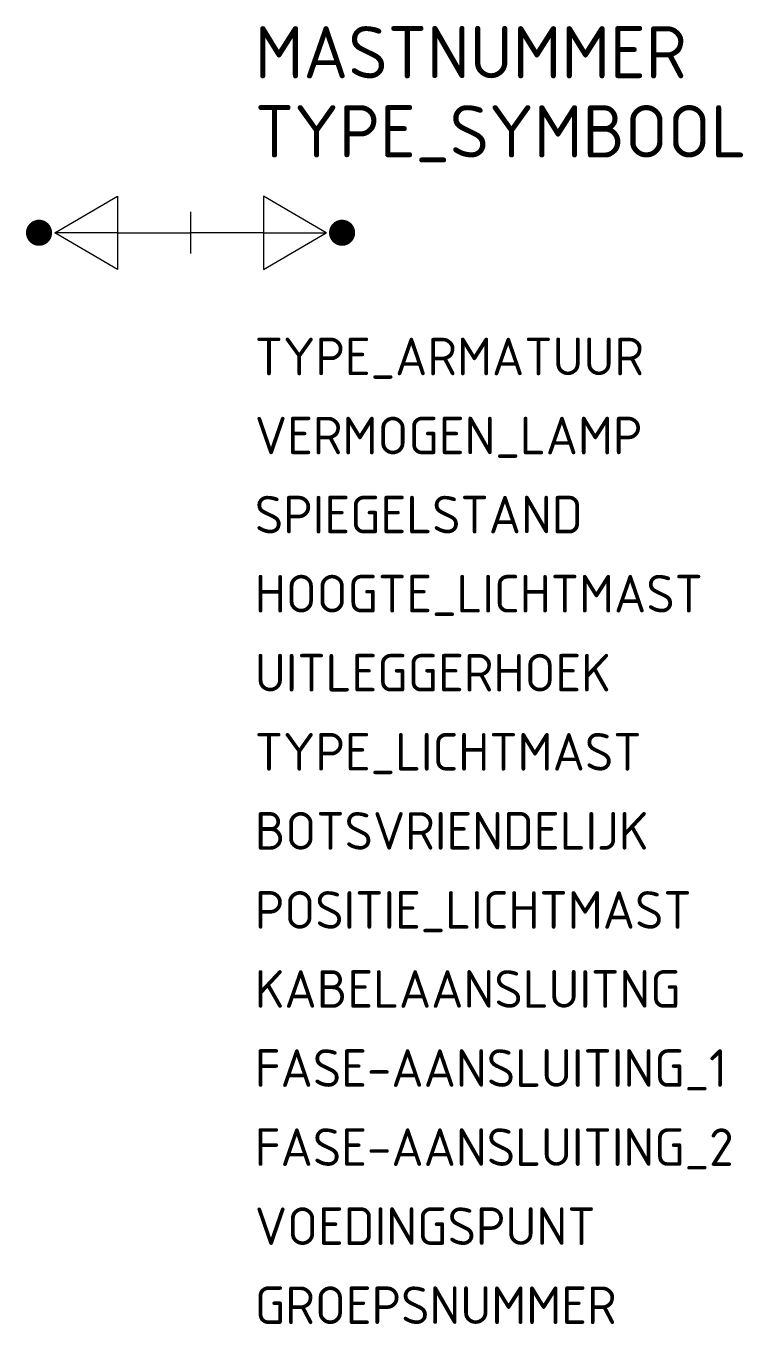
# Model space of a CAD drawing. Extents: x -7.9 to 26.4, y -52.2 to 9.9.
import ezdxf

# ---------------------------------------------------------------- set-up
doc = ezdxf.new("R2010")
doc.units = 0
doc.layers.add('N-WE-KL-ET_LS_OV_ARMATUUR-T18', color=1, linetype='Continuous', lineweight=25)
doc.layers.add('N-WE-KL-ET_LS_OV_ARMATUUR-T25', color=2, linetype='Continuous')
doc.styles.add('NLCS-ISO', font='NLCS-ISO.ttf')

msp = doc.modelspace()

# ---------------------------------------------------------------- linework, layer by layer
at = {"flags": 128}
for points in [[(-3.493, -1.757), (-6.493, 0), (-3.493, 1.757)], [(-3.493, 1.757), (-3.493, -1.757)], [(3.493, -1.757), (6.493, 0), (3.493, 1.757)], [(3.493, 1.757), (3.493, -1.757)], [(0, 1), (0, -1)], [(-3.493, 0), (-6.5, 0)], [(-3.493, 0), (0, 0)], [(3.493, 0), (0, 0)], [(3.493, 0), (6.5, 0)]]:
    msp.add_lwpolyline(points, dxfattribs=at)
at = {"const_width": 0.625, "flags": 128}
for points in [[(-6.938, 0, -1), (-7.562, 0, -1)], [(6.938, 0, 1), (7.562, 0, 1)]]:
    msp.add_lwpolyline(points, format="xyb", close=True, dxfattribs=at)

# ---------------------------------------------------------------- texts
at = {"layer": 'N-WE-KL-ET_LS_OV_ARMATUUR-T18', "style": 'NLCS-ISO', "flags": 1}
for tag, p, s in [('TYPE_ARMATUUR', (3.075, -6.821), 'IPSO SON-T'), ('VERMOGEN_LAMP', (3.075, -10.606), '2x100W'), ('SPIEGELSTAND', (3.075, -14.39), 'Vlakglas 35/115/5'), ('HOOGTE_LICHTMAST', (3.075, -18.175), '6m'), ('UITLEGGERHOEK', (3.075, -21.959), '5°'), ('TYPE_LICHTMAST', (3.075, -25.744), 'Dubbele paaltopmast'), ('BOTSVRIENDELIJK', (3.075, -29.528), ''), ('POSITIE_LICHTMAST', (3.075, -33.313), ''), ('KABELAANSLUITNG', (3.075, -37.097), ''), ('VOEDINGSPUNT', (3.075, -48.451), '')]:
    msp.add_attdef(tag, p, s, height=1.8, dxfattribs=at)
at = {"layer": 'N-WE-KL-ET_LS_OV_ARMATUUR-T18', "style": 'NLCS-ISO'}
for tag, p in [('FASE-AANSLUITING_1', (3.075, -40.882)), ('FASE-AANSLUITING_2', (3.075, -44.666)), ('GROEPSNUMMER', (3.075, -52.235))]:
    msp.add_attdef(tag, p, '', height=1.8, dxfattribs=at)
at = {"layer": 'N-WE-KL-ET_LS_OV_ARMATUUR-T25', "style": 'NLCS-ISO'}
for tag, p in [('MASTNUMMER', (3.075, 7.391)), ('TYPE_SYMBOOL', (3.075, 3.606))]:
    msp.add_attdef(tag, p, '', height=2.5, dxfattribs=at)

doc.saveas('drawing.dxf')
